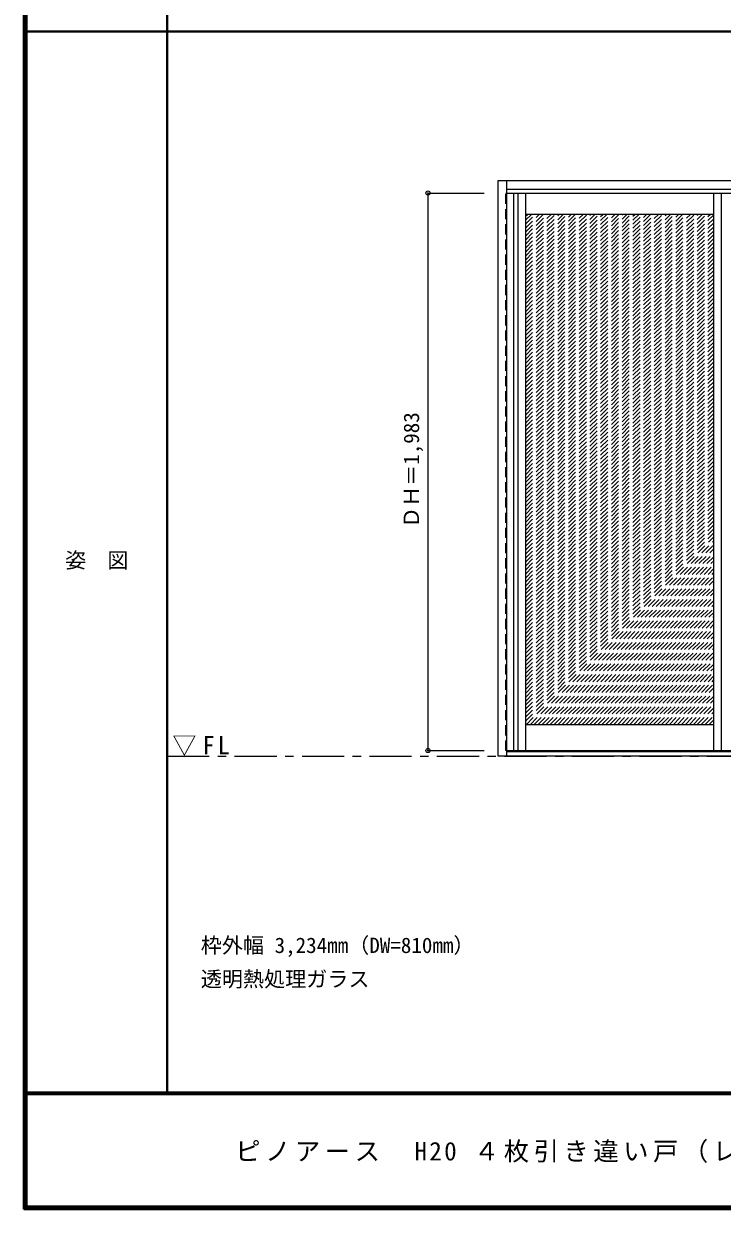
# Model space of a CAD drawing. Units: millimetres, scale not verified. Extents: x -6000 to 5700, y -4307 to 4260.
# Drawn here: x -6000 to -3515, y -4205 to 12 of the extents above; entities that cross this region are included whole.
import ezdxf
from ezdxf.enums import TextEntityAlignment as Align

# ---------------------------------------------------------------- set-up
doc = ezdxf.new("R2010")
doc.units = ezdxf.units.MM
doc.header["$LTSCALE"] = 30
doc.header["$PDMODE"] = 32
doc.header["$PDSIZE"] = 15
doc.linetypes.add('CHAIN1', pattern=[8, 5, -1, 1, -1])
doc.linetypes.add('DASHED1', pattern=[1.8, 1.2, -0.6])
for name, color, linetype, lineweight in [('0-1_通り芯', 7, 'CHAIN1', 18), ('0-2_扉', 3, 'Continuous', 25), ('0-3_仕上げ', 3, 'Continuous', 25), ('0-4_枠', 3, 'Continuous', 25), ('0-B_寸法', 7, 'Continuous', 9), ('0-C_ハッチ', 4, 'DASHED1', 9), ('F-1_枠', 6, 'Continuous', 40)]:
    doc.layers.add(name, color=color, linetype=linetype, lineweight=lineweight)
doc.layers.add('0-A_文字', color=7, linetype='Continuous')
doc.layers.add('F-A_文字', color=7, linetype='Continuous')
doc.styles.add('ＭＳ ゴシック', font='')
doc.styles.get('ＭＳ ゴシック').set_extended_font_data('MS Gothic')

msp = doc.modelspace()

# ---------------------------------------------------------------- linework, layer by layer
at = {"layer": '0-1_通り芯'}
msp.add_line((-5490, -2593.25), (5700, -2593.25), dxfattribs=at)
at = {"layer": '0-2_扉'}
for p, q in [((-4282, -590.25), (-2695, -590.25)), ((-4282, -2573.25), (-2695, -2573.25))]:
    msp.add_line(p, q, dxfattribs=at)
at = {"layer": '0-2_扉', "color": 4, "linetype": 'DASHED1', "lineweight": 9}
msp.add_lwpolyline([(-4282, -2573.25), (-4285, -2573.25), (-4285, -590.25), (-4282, -590.25)], dxfattribs=at)
at = {"layer": '0-3_仕上げ'}
for p, q in [((-4257.5, -590.25), (-4257.5, -2573.25)), ((-4242.5, -590.25), (-4242.5, -2573.25)), ((-3517.5, -2573.25), (-3517.5, -590.25))]:
    msp.add_line(p, q, dxfattribs=at)
at = {"layer": '0-3_仕上げ', "color": 7, "lineweight": 18}
for p, q in [((-4215, -590.25), (-4215, -2573.25)), ((-3545, -2573.25), (-3545, -590.25)), ((-3545, -666.25), (-4215, -666.25)), ((-3545, -2481.25), (-4215, -2481.25))]:
    msp.add_line(p, q, dxfattribs=at)
at = {"layer": '0-4_枠'}
for p, q in [((-4312, -546.25), (-1078, -546.25)), ((-4312, -2593.25), (-4312, -546.25)), ((-4282, -2593.25), (-4282, -546.25)), ((-4282, -576.25), (-1108, -576.25)), ((-1078, -2593.25), (-4312, -2593.25)), ((-1108, -2578.25), (-4282, -2578.25))]:
    msp.add_line(p, q, dxfattribs=at)
at = {"layer": '0-B_寸法', "color": 4}
for p, q in [((-4562, -590.25), (-4362, -590.25)), ((-4562, -590.25), (-4562, -2573.25)), ((-4562, -2573.25), (-4362, -2573.25))]:
    msp.add_line(p, q, dxfattribs=at)
at = {"layer": '0-B_寸法'}
for p in [(-4562, -590.25), (-4562, -2573.25)]:
    msp.add_point(p, dxfattribs=at)
at = {"layer": '0-C_ハッチ'}
for p, q in [((-4215, -687.05), (-4194.2, -666.25)), ((-4215, -701.19), (-4180.06, -666.25)), ((-4215, -729.48), (-4151.77, -666.25)), ((-4215, -743.62), (-4137.63, -666.25)), ((-4215, -715.33), (-4165.92, -666.25)), ((-4215, -672.91), (-4208.34, -666.25)), ((-4215, -757.76), (-4123.49, -666.25)), ((-4215, -771.9), (-4109.35, -666.25)), ((-4215, -800.19), (-4081.06, -666.25)), ((-4215, -814.33), (-4066.92, -666.25)), ((-4215, -786.04), (-4095.21, -666.25)), ((-4215, -828.47), (-4052.78, -666.25)), ((-4215, -842.61), (-4038.64, -666.25)), ((-4215, -870.9), (-4010.35, -666.25)), ((-4215, -885.04), (-3996.21, -666.25)), ((-4215, -856.75), (-4024.5, -666.25)), ((-4215, -899.18), (-3982.07, -666.25)), ((-4215, -913.32), (-3967.93, -666.25)), ((-4215, -941.61), (-3939.64, -666.25)), ((-4215, -955.75), (-3925.5, -666.25)), ((-4215, -927.47), (-3953.78, -666.25)), ((-4215, -969.89), (-3911.36, -666.25)), ((-4215, -984.03), (-3897.22, -666.25)), ((-4215, -1012.32), (-3868.93, -666.25)), ((-4215, -998.18), (-3883.07, -666.25)), ((-4215, -1026.46), (-3854.79, -666.25)), ((-4215, -1040.6), (-3840.65, -666.25)), ((-4215, -1054.74), (-3826.51, -666.25)), ((-4215, -1083.03), (-3798.22, -666.25)), ((-4215, -1097.17), (-3784.08, -666.25)), ((-4215, -1068.89), (-3812.36, -666.25)), ((-4215, -1111.31), (-3769.94, -666.25)), ((-4215, -1125.46), (-3755.8, -666.25)), ((-4215, -1153.74), (-3727.51, -666.25)), ((-4215, -1167.88), (-3713.37, -666.25)), ((-4215, -1139.6), (-3741.65, -666.25)), ((-4215, -1182.02), (-3699.23, -666.25)), ((-4215, -1196.17), (-3685.08, -666.25)), ((-4215, -1224.45), (-3656.8, -666.25)), ((-4215, -1238.59), (-3642.66, -666.25)), ((-4215, -1210.31), (-3670.94, -666.25)), ((-4215, -1252.73), (-3628.52, -666.25)), ((-4215, -1266.88), (-3614.37, -666.25)), ((-4215, -1295.16), (-3586.09, -666.25)), ((-4215, -1309.3), (-3571.95, -666.25)), ((-4215, -1281.02), (-3600.23, -666.25)), ((-4215, -1323.45), (-3557.81, -666.25)), ((-4215, -1337.59), (-3545, -667.59)), ((-4215, -1351.73), (-3545, -681.73)), ((-4215, -1365.87), (-3545, -695.87)), ((-4215, -1380.01), (-3545, -710.01)), ((-4215, -1394.16), (-3545, -724.16)), ((-4215, -1408.3), (-3545, -738.3)), ((-4215, -1422.44), (-3545, -752.44)), ((-4215, -1436.58), (-3545, -766.58)), ((-4215, -1450.72), (-3545, -780.72)), ((-4215, -1464.87), (-3545, -794.87)), ((-4215, -1479.01), (-3545, -809.01)), ((-4215, -1493.15), (-3545, -823.15)), ((-4215, -1507.29), (-3545, -837.29)), ((-4215, -1521.44), (-3545, -851.44)), ((-4215, -1535.58), (-3545, -865.58)), ((-4215, -1549.72), (-3545, -879.72)), ((-4215, -1563.86), (-3545, -893.86)), ((-4215, -1578), (-3545, -908)), ((-4215, -1592.15), (-3545, -922.15)), ((-4215, -1606.29), (-3545, -936.29)), ((-4215, -1620.43), (-3545, -950.43)), ((-4215, -1634.57), (-3545, -964.57)), ((-4215, -1648.71), (-3545, -978.71)), ((-4215, -1662.86), (-3545, -992.86)), ((-4215, -1677), (-3545, -1007)), ((-4215, -1691.14), (-3545, -1021.14)), ((-4215, -1705.28), (-3545, -1035.28)), ((-4215, -1719.43), (-3545, -1049.43)), ((-4215, -1733.57), (-3545, -1063.57)), ((-4215, -1747.71), (-3545, -1077.71)), ((-4215, -1761.85), (-3545, -1091.85)), ((-4215, -1775.99), (-3545, -1105.99)), ((-4215, -1790.14), (-3545, -1120.14)), ((-4215, -1804.28), (-3545, -1134.28)), ((-4215, -1818.42), (-3545, -1148.42)), ((-4215, -1832.56), (-3545, -1162.56)), ((-4215, -1846.7), (-3545, -1176.7)), ((-4215, -1860.85), (-3545, -1190.85)), ((-4215, -1874.99), (-3545, -1204.99)), ((-4215, -1889.13), (-3545, -1219.13)), ((-4215, -1903.27), (-3545, -1233.27)), ((-4215, -1917.41), (-3545, -1247.41)), ((-4215, -1931.56), (-3545, -1261.56)), ((-4215, -1945.7), (-3545, -1275.7)), ((-4215, -1959.84), (-3545, -1289.84)), ((-4215, -1973.98), (-3545, -1303.98)), ((-4215, -1988.13), (-3545, -1318.13)), ((-4215, -2002.27), (-3545, -1332.27)), ((-4215, -2016.41), (-3545, -1346.41)), ((-4215, -2030.55), (-3545, -1360.55)), ((-4215, -2044.69), (-3545, -1374.69)), ((-4215, -2058.84), (-3545, -1388.84)), ((-4215, -2072.98), (-3545, -1402.98)), ((-4215, -2087.12), (-3545, -1417.12)), ((-4215, -2101.26), (-3545, -1431.26)), ((-4215, -2115.4), (-3545, -1445.4)), ((-4215, -2129.55), (-3545, -1459.55)), ((-4215, -2143.69), (-3545, -1473.69)), ((-4215, -2157.83), (-3545, -1487.83)), ((-4215, -2171.97), (-3545, -1501.97)), ((-4215, -2186.12), (-3545, -1516.12)), ((-4215, -2200.26), (-3545, -1530.26)), ((-4215, -2214.4), (-3545, -1544.4)), ((-4215, -2228.54), (-3545, -1558.54)), ((-4215, -2242.68), (-3545, -1572.68)), ((-4215, -2256.83), (-3545, -1586.83)), ((-4215, -2270.97), (-3545, -1600.97)), ((-4215, -2285.11), (-3545, -1615.11)), ((-4215, -2299.25), (-3545, -1629.25)), ((-4215, -2313.39), (-3545, -1643.39)), ((-4215, -2327.54), (-3545, -1657.54)), ((-4215, -2341.68), (-3545, -1671.68)), ((-4215, -2355.82), (-3545, -1685.82)), ((-4215, -2369.96), (-3545, -1699.96)), ((-4215, -2384.11), (-3545, -1714.11)), ((-4215, -2398.25), (-3545, -1728.25)), ((-4215, -2412.39), (-3545, -1742.39)), ((-4215, -2426.53), (-3545, -1756.53)), ((-4215, -2440.67), (-3545, -1770.67)), ((-4215, -2454.82), (-3545, -1784.82)), ((-4215, -2468.96), (-3545, -1798.96)), ((-4213.15, -2481.25), (-3545, -1813.1)), ((-4199.01, -2481.25), (-3545, -1827.24)), ((-4184.87, -2481.25), (-3545, -1841.38)), ((-4170.72, -2481.25), (-3545, -1855.53)), ((-4156.58, -2481.25), (-3545, -1869.67)), ((-4142.44, -2481.25), (-3545, -1883.81)), ((-4128.3, -2481.25), (-3545, -1897.95)), ((-4114.16, -2481.25), (-3545, -1912.1)), ((-4100.01, -2481.25), (-3545, -1926.24)), ((-4085.87, -2481.25), (-3545, -1940.38)), ((-4071.73, -2481.25), (-3545, -1954.52)), ((-4057.59, -2481.25), (-3545, -1968.66)), ((-4043.44, -2481.25), (-3545, -1982.81)), ((-4029.3, -2481.25), (-3545, -1996.95)), ((-4015.16, -2481.25), (-3545, -2011.09)), ((-4001.02, -2481.25), (-3545, -2025.23)), ((-3986.88, -2481.25), (-3545, -2039.37)), ((-3972.73, -2481.25), (-3545, -2053.52)), ((-3958.59, -2481.25), (-3545, -2067.66)), ((-3944.45, -2481.25), (-3545, -2081.8)), ((-3930.31, -2481.25), (-3545, -2095.94)), ((-3916.17, -2481.25), (-3545, -2110.09)), ((-3902.02, -2481.25), (-3545, -2124.23)), ((-3887.88, -2481.25), (-3545, -2138.37)), ((-3873.74, -2481.25), (-3545, -2152.51)), ((-3859.6, -2481.25), (-3545, -2166.65)), ((-3845.45, -2481.25), (-3545, -2180.8)), ((-3831.31, -2481.25), (-3545, -2194.94)), ((-3817.17, -2481.25), (-3545, -2209.08)), ((-3803.03, -2481.25), (-3545, -2223.22)), ((-3788.89, -2481.25), (-3545, -2237.36)), ((-3774.74, -2481.25), (-3545, -2251.51)), ((-3760.6, -2481.25), (-3545, -2265.65)), ((-3746.46, -2481.25), (-3545, -2279.79)), ((-3732.32, -2481.25), (-3545, -2293.93)), ((-3718.18, -2481.25), (-3545, -2308.08)), ((-3704.03, -2481.25), (-3545, -2322.22)), ((-3689.89, -2481.25), (-3545, -2336.36)), ((-3675.75, -2481.25), (-3545, -2350.5)), ((-3661.61, -2481.25), (-3545, -2364.64)), ((-3647.46, -2481.25), (-3545, -2378.79)), ((-3633.32, -2481.25), (-3545, -2392.93)), ((-3619.18, -2481.25), (-3545, -2407.07)), ((-3605.04, -2481.25), (-3545, -2421.21)), ((-3590.9, -2481.25), (-3545, -2435.35)), ((-3576.75, -2481.25), (-3545, -2449.5)), ((-3562.61, -2481.25), (-3545, -2463.64)), ((-3548.47, -2481.25), (-3545, -2477.78))]:
    msp.add_line(p, q, dxfattribs=at)
at = {"layer": 'F-1_枠'}
for p, q in [((-6000, 4175), (-6000, -4205)), ((-5995, 4175), (-5995, -4205)), ((-5990, 4175), (-5990, -4205)), ((-5490, 4175), (-5490, -3790)), ((-6000, -15.5), (5700, -15.5)), ((5700, -3790), (-6000, -3790)), ((5700, -3795), (-6000, -3795)), ((5700, -4195), (-6000, -4195)), ((5700, -4200), (-6000, -4200)), ((5700, -4205), (-6000, -4205))]:
    msp.add_line(p, q, dxfattribs=at)

# ---------------------------------------------------------------- texts
at = {"layer": '0-A_文字', "style": 'ＭＳ ゴシック'}
for s, p in [('枠外幅 3,234mm（DW=810mm）', (-5370, -3310)), ('透明熱処理ガラス', (-5370, -3430))]:
    msp.add_text(s, height=54.99, dxfattribs=at).set_placement(p, align=Align.BOTTOM_LEFT)
at = {"layer": '0-A_文字', "insert": (-5471.25, -2593.25), "char_height": 65.98, "attachment_point": 7, "style": 'ＭＳ ゴシック'}
msp.add_mtext('\\T1.26;\\W0.95;▽FL', dxfattribs=at)
at = {"layer": '0-B_寸法', "style": 'ＭＳ ゴシック'}
msp.add_text('ＤＨ＝1,983', height=54.99, rotation=90, dxfattribs=at).set_placement((-4577, -1782), align=Align.BOTTOM_LEFT)
at = {"layer": 'F-A_文字', "style": 'ＭＳ ゴシック'}
msp.add_text('姿\u3000図', height=54.99, dxfattribs=at).set_placement((-5852.5, -1940.25), align=Align.BOTTOM_LEFT)
at = {"layer": 'F-A_文字', "insert": (-5247.55, -4040), "char_height": 65.98, "attachment_point": 7, "style": 'ＭＳ ゴシック'}
msp.add_mtext('\\T1.18;ピノアース\u3000H20\\~４枚引き違い戸（レールタイプ）Ｎ－ＷＪ／ＷＳ／ＷＧ／ＷＫ', dxfattribs=at)

doc.saveas('drawing.dxf')
